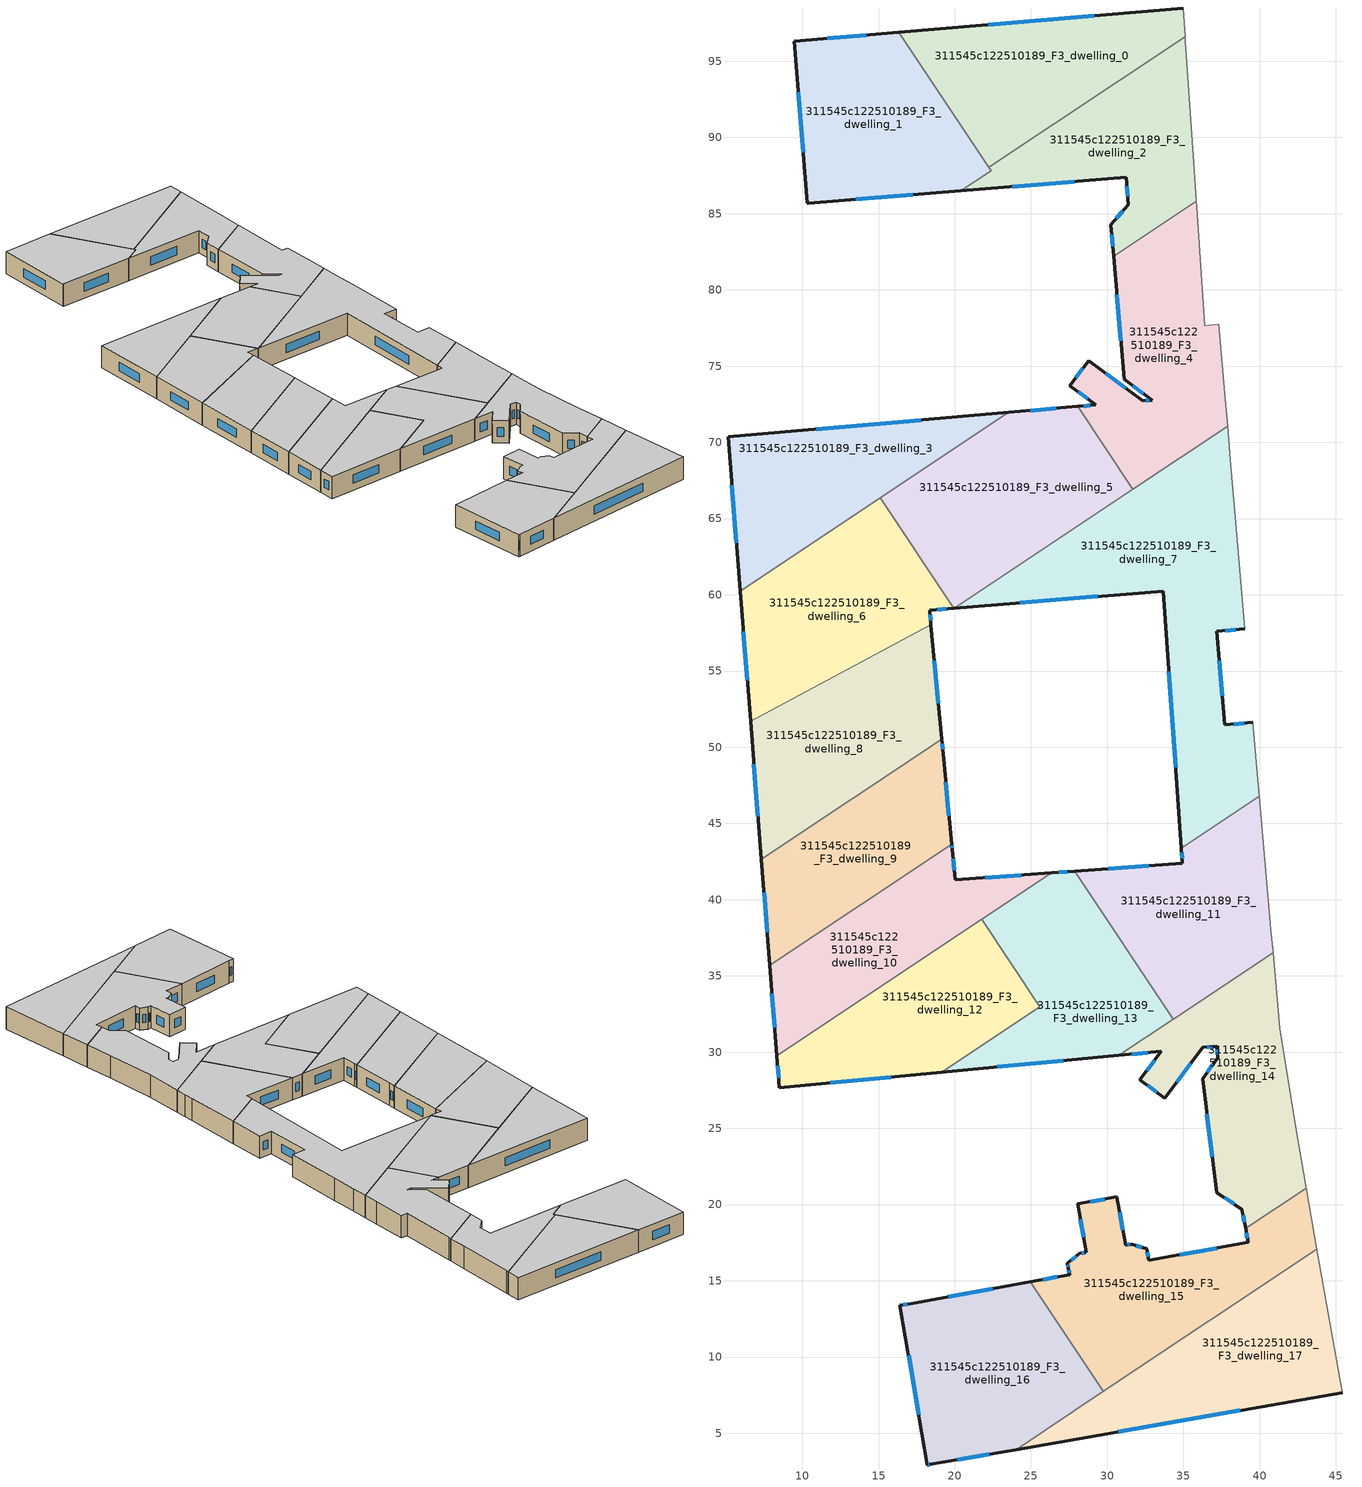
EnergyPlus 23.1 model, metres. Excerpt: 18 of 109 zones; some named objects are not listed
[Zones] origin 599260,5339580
311545c122510189_F3_dwelling_0
 floor to 311545c122510189_F2_dwelling_0 (EU_floor_Construction): 34.98,98.5 35.11,96.61 22.24,88.04 16.34,96.9 z9
 wall outside (EU_wall_Construction): 34.98,98.5 16.34,96.9 z9:12
 wall adiabatic (EU_wall_Construction): 35.11,96.61 34.98,98.5 z9:12
 wall to 311545c122510189_F3_dwelling_2 (EU_wall_Construction): 22.24,88.04 35.11,96.61 z9:12
 wall to 311545c122510189_F3_dwelling_1 (EU_wall_Construction): 16.34,96.9 22.24,88.04 z9:12
 window (EU_Window_Construction): 29.14,98 22.19,97.4 z9.94:11.06
 ceiling to 311545c122510189_F4_dwelling_0 (EU_floor_Construction): 35.11,96.61 34.98,98.5 16.34,96.9 22.24,88.04 z12
311545c122510189_F3_dwelling_1
 floor to 311545c122510189_F2_dwelling_1 (EU_floor_Construction): 16.34,96.9 22.38,87.83 20.38,86.5 10.38,85.69 10.32,85.69 9.47,96.31 z9
 wall outside (EU_wall_Construction): 16.34,96.9 9.47,96.31 10.32,85.69 10.38,85.69 20.38,86.5 z9:12
 wall to 311545c122510189_F3_dwelling_2 (EU_wall_Construction): 20.38,86.5 22.38,87.83 22.24,88.04 z9:12
 window (EU_Window_Construction): 13.52,85.95 17.24,86.25 / 9.74,92.98 10.05,89.02 / 14.19,96.72 11.63,96.5 z9.94:11.06
 ceiling to 311545c122510189_F4_dwelling_1 (EU_floor_Construction): 22.38,87.83 16.34,96.9 9.47,96.31 10.32,85.69 10.38,85.69 20.38,86.5 z12
311545c122510189_F3_dwelling_10
 floor to 311545c122510189_F2_dwelling_10 (EU_floor_Construction): 26.35,41.76 8.33,29.76 7.86,35.71 19.79,43.65 19.83,43.31 20.02,41.29 z9
 wall outside (EU_wall_Construction): 7.86,35.71 8.33,29.76 / 26.35,41.76 20.02,41.29 19.83,43.31 19.79,43.65 z9:12
 wall to 311545c122510189_F3_dwelling_9 (EU_wall_Construction): 19.79,43.65 7.86,35.71 z9:12
 wall to 311545c122510189_F3_dwelling_12 (EU_wall_Construction): 8.33,29.76 21.77,38.71 z9:12
 wall to 311545c122510189_F3_dwelling_13 (EU_wall_Construction): 21.77,38.71 26.35,41.76 z9:12
 window (EU_Window_Construction): 8.01,33.84 8.19,31.63 / 19.82,43.42 19.8,43.54 / 19.96,41.93 19.89,42.68 / 24.36,41.62 22,41.44 z9.94:11.06
 ceiling to 311545c122510189_F4_dwelling_10 (EU_floor_Construction): 26.35,41.76 20.02,41.29 19.83,43.31 19.79,43.65 7.86,35.71 8.33,29.76 z12
311545c122510189_F3_dwelling_11
 floor to 311545c122510189_F2_dwelling_11 (EU_floor_Construction): 39.97,46.79 40.62,39.21 40.74,38.02 40.88,36.53 34.33,32.16 27.86,41.88 34.94,42.4 34.87,43.39 z9
 wall outside (EU_wall_Construction): 34.87,43.39 34.94,42.4 27.86,41.88 z9:12
 wall to 311545c122510189_F3_dwelling_13 (EU_wall_Construction): 27.86,41.88 34.33,32.16 z9:12
 wall to 311545c122510189_F3_dwelling_7 (EU_wall_Construction): 39.97,46.79 34.87,43.39 z9:12
 wall adiabatic (EU_wall_Construction): 40.88,36.53 40.74,38.02 40.62,39.21 39.97,46.79 z9:12
 wall to 311545c122510189_F3_dwelling_14 (EU_wall_Construction): 34.33,32.16 40.88,36.53 z9:12
 window (EU_Window_Construction): 32.72,42.24 30.08,42.04 / 34.89,43.08 34.92,42.71 z9.94:11.06
 ceiling to 311545c122510189_F4_dwelling_11 (EU_floor_Construction): 40.88,36.53 40.74,38.02 40.62,39.21 39.97,46.79 34.87,43.39 34.94,42.4 27.86,41.88 34.33,32.16 z12
311545c122510189_F3_dwelling_12
 floor to 311545c122510189_F2_dwelling_12 (EU_floor_Construction): 21.77,38.71 25.59,32.98 19.14,28.68 8.5,27.68 8.33,29.76 z9
 wall outside (EU_wall_Construction): 8.33,29.76 8.5,27.68 19.14,28.68 z9:12
 wall to 311545c122510189_F3_dwelling_13 (EU_wall_Construction): 19.14,28.68 25.59,32.98 21.77,38.71 z9:12
 window (EU_Window_Construction): 11.83,27.99 15.8,28.37 / 8.38,29.11 8.45,28.33 z9.94:11.06
 ceiling to 311545c122510189_F4_dwelling_12 (EU_floor_Construction): 25.59,32.98 21.77,38.71 8.33,29.76 8.5,27.68 19.14,28.68 z12
311545c122510189_F3_dwelling_13
 floor to 311545c122510189_F2_dwelling_13 (EU_floor_Construction): 27.86,41.88 34.33,32.16 30.75,29.78 19.14,28.68 25.59,32.98 21.77,38.71 26.35,41.76 z9
 wall outside (EU_wall_Construction): 27.86,41.88 26.35,41.76 / 19.14,28.68 30.75,29.78 z9:12
 wall to 311545c122510189_F3_dwelling_14 (EU_wall_Construction): 30.75,29.78 34.33,32.16 z9:12
 window (EU_Window_Construction): 27.39,41.84 26.82,41.8 / 22.78,29.03 27.11,29.44 z9.94:11.06
 ceiling to 311545c122510189_F4_dwelling_13 (EU_floor_Construction): 34.33,32.16 27.86,41.88 26.35,41.76 21.77,38.71 25.59,32.98 19.14,28.68 30.75,29.78 z12
311545c122510189_F3_dwelling_14
 floor to 311545c122510189_F2_dwelling_14 (EU_floor_Construction): 40.88,36.53 41.32,31.55 42.39,24.87 43.06,21.09 39.07,18.43 38.84,19.7 37.18,20.78 36.25,28.26 37.25,29.62 37.2,30.39 36.28,30.31 33.77,26.98 32.15,28.2 33.54,30.05 30.75,29.78 z9
 wall outside (EU_wall_Construction): 30.75,29.78 33.54,30.05 32.15,28.2 33.77,26.98 36.28,30.31 37.2,30.39 37.25,29.62 36.25,28.26 37.18,20.78 38.84,19.7 39.07,18.43 z9:12
 wall adiabatic (EU_wall_Construction): 43.06,21.09 42.39,24.87 41.32,31.55 40.88,36.53 z9:12
 wall to 311545c122510189_F3_dwelling_15 (EU_wall_Construction): 39.07,18.43 43.06,21.09 z9:12
 window (EU_Window_Construction): 37.7,20.45 38.32,20.04 / 36.54,25.91 36.89,23.13 / 36.94,29.2 36.57,28.68 / 37.21,30.15 37.23,29.87 / 36.57,30.33 36.91,30.37 / 34.55,28.02 35.49,29.26 / 32.66,27.82 33.26,27.36 / 33.11,29.47 32.59,28.78 / 31.63,29.86 32.67,29.96 / 38.91,19.3 39,18.83 z9.94:11.06
 ceiling to 311545c122510189_F4_dwelling_14 (EU_floor_Construction): 43.06,21.09 42.39,24.87 41.32,31.55 40.88,36.53 30.75,29.78 33.54,30.05 32.15,28.2 33.77,26.98 36.28,30.31 37.2,30.39 37.25,29.62 36.25,28.26 37.18,20.78 38.84,19.7 39.07,18.43 z12
311545c122510189_F3_dwelling_15
 floor to 311545c122510189_F2_dwelling_15 (EU_floor_Construction): 43.06,21.09 43.76,17.08 29.74,7.74 24.95,14.93 27.54,15.4 27.46,15.83 27.4,16.15 28.21,16.8 28.64,16.88 28.07,20.04 30.64,20.5 31.21,17.34 31.6,17.41 32.59,17.09 32.72,16.34 39.24,17.52 39.07,18.43 z9
 wall outside (EU_wall_Construction): 39.07,18.43 39.24,17.52 32.72,16.34 32.59,17.09 31.6,17.41 31.21,17.34 30.64,20.5 28.07,20.04 28.64,16.88 28.21,16.8 27.4,16.15 27.46,15.83 27.54,15.4 24.95,14.93 z9:12
 wall adiabatic (EU_wall_Construction): 43.76,17.08 43.06,21.09 z9:12
 wall to 311545c122510189_F3_dwelling_16 (EU_wall_Construction): 24.95,14.93 29.74,7.74 z9:12
 wall to 311545c122510189_F3_dwelling_17 (EU_wall_Construction): 29.74,7.74 43.76,17.08 z9:12
 window (EU_Window_Construction): 27.96,16.6 27.65,16.36 / 28.5,16.85 28.35,16.82 / 28.25,19.05 28.46,17.87 / 29.83,20.36 28.87,20.18 / 31.03,18.33 30.82,19.51 / 31.48,17.38 31.33,17.36 / 32.28,17.19 31.91,17.31 / 32.68,16.57 32.63,16.86 / 37.2,17.15 34.76,16.71 / 39.13,18.15 39.19,17.81 / 26.73,15.25 25.76,15.07 / 27.48,15.7 27.51,15.53 / 27.41,16.05 27.44,15.93 z9.94:11.06
 ceiling to 311545c122510189_F4_dwelling_15 (EU_floor_Construction): 43.76,17.08 43.06,21.09 39.07,18.43 39.24,17.52 32.72,16.34 32.59,17.09 31.6,17.41 31.21,17.34 30.64,20.5 28.07,20.04 28.64,16.88 28.21,16.8 27.4,16.15 27.46,15.83 27.54,15.4 24.95,14.93 29.74,7.74 z12
311545c122510189_F3_dwelling_16
 floor to 311545c122510189_F2_dwelling_16 (EU_floor_Construction): 24.95,14.93 29.74,7.74 24.02,3.93 18.4,2.95 18.2,2.92 16.41,13.38 17.12,13.51 z9
 wall outside (EU_wall_Construction): 24.95,14.93 17.12,13.51 16.41,13.38 18.2,2.92 18.4,2.95 24.02,3.93 z9:12
 wall to 311545c122510189_F3_dwelling_17 (EU_wall_Construction): 24.02,3.93 29.74,7.74 z9:12
 window (EU_Window_Construction): 18.26,2.93 18.33,2.94 / 16.97,10.1 17.63,6.2 / 16.9,13.47 16.63,13.42 / 22.5,14.48 19.58,13.95 / 20.16,3.26 22.26,3.62 z9.94:11.06
 ceiling to 311545c122510189_F4_dwelling_16 (EU_floor_Construction): 29.74,7.74 24.95,14.93 17.12,13.51 16.41,13.38 18.2,2.92 18.4,2.95 24.02,3.93 z12
311545c122510189_F3_dwelling_17
 floor to 311545c122510189_F2_dwelling_17 (EU_floor_Construction): 43.76,17.08 45.41,7.7 45.43,7.67 24.02,3.93 z9
 wall outside (EU_wall_Construction): 24.02,3.93 45.43,7.67 z9:12
 wall adiabatic (EU_wall_Construction): 45.43,7.67 45.41,7.7 43.76,17.08 z9:12
 window (EU_Window_Construction): 30.73,5.1 38.72,6.5 z9.94:11.06
 ceiling to 311545c122510189_F4_dwelling_17 (EU_floor_Construction): 45.43,7.67 45.41,7.7 43.76,17.08 24.02,3.93 z12
311545c122510189_F3_dwelling_2
 floor to 311545c122510189_F2_dwelling_2 (EU_floor_Construction): 35.11,96.61 35.13,96.33 35.67,88.36 35.83,85.82 30.42,82.22 30.24,84.28 31.39,85.58 31.24,87.38 20.38,86.5 22.38,87.83 22.24,88.04 z9
 wall outside (EU_wall_Construction): 20.38,86.5 31.24,87.38 31.39,85.58 30.24,84.28 30.42,82.22 z9:12
 wall adiabatic (EU_wall_Construction): 35.83,85.82 35.67,88.36 35.13,96.33 35.11,96.61 z9:12
 wall to 311545c122510189_F3_dwelling_4 (EU_wall_Construction): 30.42,82.22 35.83,85.82 z9:12
 window (EU_Window_Construction): 30.3,83.63 30.37,82.86 / 31.03,85.17 30.6,84.69 / 31.29,86.82 31.34,86.14 / 23.78,86.78 27.83,87.1 z9.94:11.06
 ceiling to 311545c122510189_F4_dwelling_2 (EU_floor_Construction): 35.83,85.82 35.67,88.36 35.13,96.33 35.11,96.61 22.24,88.04 22.38,87.83 20.38,86.5 31.24,87.38 31.39,85.58 30.24,84.28 30.42,82.22 z12
311545c122510189_F3_dwelling_3
 floor to 311545c122510189_F2_dwelling_3 (EU_floor_Construction): 23.54,71.96 5.93,60.24 5.13,70.37 z9
 wall outside (EU_wall_Construction): 23.54,71.96 5.13,70.37 5.93,60.24 z9:12
 wall to 311545c122510189_F3_dwelling_6 (EU_wall_Construction): 5.93,60.24 15.12,66.35 z9:12
 wall to 311545c122510189_F3_dwelling_5 (EU_wall_Construction): 15.12,66.35 23.54,71.96 z9:12
 window (EU_Window_Construction): 5.38,67.2 5.68,63.41 / 17.77,71.46 10.9,70.87 z9.94:11.06
 ceiling to 311545c122510189_F4_dwelling_3 (EU_floor_Construction): 23.54,71.96 5.13,70.37 5.93,60.24 z12
311545c122510189_F3_dwelling_4
 floor to 311545c122510189_F2_dwelling_4 (EU_floor_Construction): 35.83,85.82 35.86,85.45 36.39,77.66 37.33,77.74 37.72,73.19 37.9,71.07 31.69,66.93 28.08,72.35 29.26,72.46 27.56,73.72 28.78,75.36 32.33,72.72 32.95,72.77 31.12,74.14 30.42,82.22 z9
 wall outside (EU_wall_Construction): 30.42,82.22 31.12,74.14 32.95,72.77 32.33,72.72 28.78,75.36 27.56,73.72 29.26,72.46 28.08,72.35 z9:12
 wall adiabatic (EU_wall_Construction): 37.9,71.07 37.72,73.19 37.33,77.74 36.39,77.66 35.86,85.45 35.83,85.82 z9:12
 wall to 311545c122510189_F3_dwelling_5 (EU_wall_Construction): 28.08,72.35 31.69,66.93 z9:12
 wall to 311545c122510189_F3_dwelling_7 (EU_wall_Construction): 31.69,66.93 37.9,71.07 z9:12
 window (EU_Window_Construction): 32.76,72.76 32.52,72.74 / 31.69,73.71 32.38,73.2 / 30.64,79.69 30.9,76.67 / 28.89,72.42 28.45,72.39 / 28.09,73.33 28.73,72.85 / 28.39,74.85 27.94,74.24 / 31.22,73.55 29.89,74.53 z9.94:11.06
 ceiling to 311545c122510189_F4_dwelling_4 (EU_floor_Construction): 37.9,71.07 37.72,73.19 37.33,77.74 36.39,77.66 35.86,85.45 35.83,85.82 30.42,82.22 31.12,74.14 32.95,72.77 32.33,72.72 28.78,75.36 27.56,73.72 29.26,72.46 28.08,72.35 31.69,66.93 z12
311545c122510189_F3_dwelling_5
 floor to 311545c122510189_F2_dwelling_5 (EU_floor_Construction): 28.08,72.35 31.69,66.93 19.96,59.12 19.93,59.12 15.12,66.35 23.54,71.96 z9
 wall outside (EU_wall_Construction): 19.93,59.12 19.96,59.12 / 28.08,72.35 23.54,71.96 z9:12
 wall to 311545c122510189_F3_dwelling_6 (EU_wall_Construction): 15.12,66.35 19.93,59.12 z9:12
 wall to 311545c122510189_F3_dwelling_7 (EU_wall_Construction): 19.96,59.12 31.69,66.93 z9:12
 window (EU_Window_Construction): 26.66,72.23 24.96,72.08 z9.94:11.06
 ceiling to 311545c122510189_F4_dwelling_5 (EU_floor_Construction): 31.69,66.93 28.08,72.35 23.54,71.96 15.12,66.35 19.93,59.12 19.96,59.12 z12
311545c122510189_F3_dwelling_6
 floor to 311545c122510189_F2_dwelling_6 (EU_floor_Construction): 15.12,66.35 19.93,59.12 18.35,58.99 18.44,58.04 6.6,51.71 5.93,60.24 z9
 wall outside (EU_wall_Construction): 18.44,58.04 18.35,58.99 19.93,59.12 / 5.93,60.24 6.6,51.71 z9:12
 wall to 311545c122510189_F3_dwelling_8 (EU_wall_Construction): 6.6,51.71 18.44,58.04 z9:12
 window (EU_Window_Construction): 18.85,59.03 19.44,59.08 / 18.41,58.34 18.38,58.69 / 6.14,57.56 6.39,54.39 z9.94:11.06
 ceiling to 311545c122510189_F4_dwelling_6 (EU_floor_Construction): 18.44,58.04 18.35,58.99 19.93,59.12 15.12,66.35 5.93,60.24 6.6,51.71 z12
311545c122510189_F3_dwelling_7
 floor to 311545c122510189_F2_dwelling_7 (EU_floor_Construction): 37.9,71.07 38.08,68.87 38.38,65.48 39.03,57.76 37.17,57.6 37.71,51.47 39.56,51.63 39.97,46.79 34.87,43.39 33.68,60.25 19.96,59.12 z9
 wall outside (EU_wall_Construction): 39.56,51.63 37.71,51.47 37.17,57.6 39.03,57.76 / 19.96,59.12 33.68,60.25 34.87,43.39 z9:12
 wall adiabatic (EU_wall_Construction): 39.97,46.79 39.56,51.63 / 39.03,57.76 38.38,65.48 38.08,68.87 37.9,71.07 z9:12
 window (EU_Window_Construction): 37.76,57.65 38.45,57.71 / 37.54,53.39 37.34,55.68 / 38.98,51.58 38.29,51.52 / 34.05,54.96 34.49,48.67 / 24.26,59.48 29.38,59.89 z9.94:11.06
 ceiling to 311545c122510189_F4_dwelling_7 (EU_floor_Construction): 39.97,46.79 39.56,51.63 37.71,51.47 37.17,57.6 39.03,57.76 38.38,65.48 38.08,68.87 37.9,71.07 19.96,59.12 33.68,60.25 34.87,43.39 z12
311545c122510189_F3_dwelling_8
 floor to 311545c122510189_F2_dwelling_8 (EU_floor_Construction): 18.44,58.04 19.15,50.53 7.32,42.64 6.6,51.71 z9
 wall outside (EU_wall_Construction): 19.15,50.53 18.44,58.04 / 6.6,51.71 7.32,42.64 z9:12
 wall to 311545c122510189_F3_dwelling_9 (EU_wall_Construction): 7.32,42.64 19.15,50.53 z9:12
 window (EU_Window_Construction): 18.93,52.88 18.66,55.69 / 6.83,48.87 7.09,45.49 z9.94:11.06
 ceiling to 311545c122510189_F4_dwelling_8 (EU_floor_Construction): 19.15,50.53 18.44,58.04 6.6,51.71 7.32,42.64 z12
311545c122510189_F3_dwelling_9
 floor to 311545c122510189_F2_dwelling_9 (EU_floor_Construction): 19.15,50.53 19.23,49.57 19.79,43.65 7.86,35.71 7.32,42.64 z9
 wall outside (EU_wall_Construction): 19.79,43.65 19.23,49.57 19.15,50.53 / 7.32,42.64 7.86,35.71 z9:12
 window (EU_Window_Construction): 19.21,49.87 19.18,50.23 / 19.62,45.51 19.41,47.71 / 7.49,40.47 7.69,37.88 z9.94:11.06
 ceiling to 311545c122510189_F4_dwelling_9 (EU_floor_Construction): 19.79,43.65 19.23,49.57 19.15,50.53 7.32,42.64 7.86,35.71 z12
[Building]
EU S2 Campaign: North Axis=0; Terrain=City; Solar Distribution=FullExterior
[Site:Location]
Vienna: Latitude=48; Longitude=16.5; Time Zone=1; Elevation=183
[SizingPeriod:WeatherFileDays]
AnnualSizingPeriod: Begin Month=1; Begin Day of Month=1; End Month=12; End Day of Month=31; Day of Week for Start Day=Monday; Use Weather File Daylight Saving Period=No; Use Weather File Rain and Snow Indicators=No
[MATERIAL]
EU_InternalMass_Material: Roughness=MediumRough; Thickness=0.1; Conductivity=1; Density=1800; Specific Heat=900; Thermal Absorptance=0.9; Solar Absorptance=0.7; Visible Absorptance=0.7
[MATERIAL:NOMASS] Roughness=MediumRough; Thermal Absorptance=0.9; Solar Absorptance=0.7; Visible Absorptance=0.7
Name | Thermal Resistance
EU_wall_NoMass | 0.914258
EU_floor_NoMass | 1.09711
[WINDOWMATERIAL:SIMPLEGLAZINGSYSTEM]
EU_Window_SimpleGlazing: UFactor=2.09642; Solar Heat Gain Coefficient=0.65; Visible Transmittance=0.65
[CONSTRUCTION]
EU_wall_Construction: EU_wall_NoMass
EU_floor_Construction: EU_floor_NoMass
EU_Window_Construction: EU_Window_SimpleGlazing
EU_InternalMass_Construction: EU_InternalMass_Material
[ZONE] Type=1; Multiplier=1; Ceiling Height=autocalculate; Floor Area=autocalculate; Part of Total Floor Area=Yes
Name | Volume
311545c122510189_F3_dwelling_0 | 299.782
311545c122510189_F3_dwelling_1 | 311.32
311545c122510189_F3_dwelling_10 | 258.295
311545c122510189_F3_dwelling_11 | 295.925
311545c122510189_F3_dwelling_12 | 280.53
311545c122510189_F3_dwelling_13 | 295.909
311545c122510189_F3_dwelling_14 | 290.134
311545c122510189_F3_dwelling_15 | 321.895
311545c122510189_F3_dwelling_16 | 321.857
311545c122510189_F3_dwelling_17 | 311.333
311545c122510189_F3_dwelling_2 | 260.958
311545c122510189_F3_dwelling_3 | 281.851
311545c122510189_F3_dwelling_4 | 320.472
311545c122510189_F3_dwelling_5 | 355.345
311545c122510189_F3_dwelling_6 | 324.413
311545c122510189_F3_dwelling_7 | 503.528
311545c122510189_F3_dwelling_8 | 309.697
311545c122510189_F3_dwelling_9 | 260.325
[INTERNALMASS] Construction=EU_InternalMass_Construction
Name | Zone or ZoneList | Surface Area
311545c122510189_F3_dwelling_0_EU_InternalMass | 311545c122510189_F3_dwelling_0 | 99.9228
311545c122510189_F3_dwelling_1_EU_InternalMass | 311545c122510189_F3_dwelling_1 | 103.773
311545c122510189_F3_dwelling_2_EU_InternalMass | 311545c122510189_F3_dwelling_2 | 86.988
311545c122510189_F3_dwelling_3_EU_InternalMass | 311545c122510189_F3_dwelling_3 | 93.9516
311545c122510189_F3_dwelling_4_EU_InternalMass | 311545c122510189_F3_dwelling_4 | 106.824
311545c122510189_F3_dwelling_5_EU_InternalMass | 311545c122510189_F3_dwelling_5 | 118.447
311545c122510189_F3_dwelling_6_EU_InternalMass | 311545c122510189_F3_dwelling_6 | 108.129
311545c122510189_F3_dwelling_7_EU_InternalMass | 311545c122510189_F3_dwelling_7 | 167.845
311545c122510189_F3_dwelling_8_EU_InternalMass | 311545c122510189_F3_dwelling_8 | 103.227
311545c122510189_F3_dwelling_9_EU_InternalMass | 311545c122510189_F3_dwelling_9 | 86.7707
311545c122510189_F3_dwelling_10_EU_InternalMass | 311545c122510189_F3_dwelling_10 | 86.1005
311545c122510189_F3_dwelling_11_EU_InternalMass | 311545c122510189_F3_dwelling_11 | 98.6419
311545c122510189_F3_dwelling_12_EU_InternalMass | 311545c122510189_F3_dwelling_12 | 93.5087
311545c122510189_F3_dwelling_13_EU_InternalMass | 311545c122510189_F3_dwelling_13 | 98.6368
311545c122510189_F3_dwelling_14_EU_InternalMass | 311545c122510189_F3_dwelling_14 | 96.712
311545c122510189_F3_dwelling_15_EU_InternalMass | 311545c122510189_F3_dwelling_15 | 107.296
311545c122510189_F3_dwelling_16_EU_InternalMass | 311545c122510189_F3_dwelling_16 | 107.286
311545c122510189_F3_dwelling_17_EU_InternalMass | 311545c122510189_F3_dwelling_17 | 103.778
[OTHEREQUIPMENT] Fuel Type=Electricity; Design Level Calculation Method=Watts/Area; Power per Zone Floor Area=1; Fraction Latent=0; Fraction Radiant=0; Fraction Lost=0; Carbon Dioxide Generation Rate=0; EndUse Subcategory=EU_Step8_InternalGains
Name | Zone or ZoneList or Space or SpaceList | Schedule
EU_Step8_InternalGain_311545c122510189_F3_dwelling_0_f000 | 311545c122510189_F3_dwelling_0 | EU_Step8_GainSchedule_311545c122510189_F3_dwelling_0_f000
EU_Step8_InternalGain_311545c122510189_F3_dwelling_1_f000 | 311545c122510189_F3_dwelling_1 | EU_Step8_GainSchedule_311545c122510189_F3_dwelling_1_f000
EU_Step8_InternalGain_311545c122510189_F3_dwelling_2_f000 | 311545c122510189_F3_dwelling_2 | EU_Step8_GainSchedule_311545c122510189_F3_dwelling_2_f000
EU_Step8_InternalGain_311545c122510189_F3_dwelling_3_f000 | 311545c122510189_F3_dwelling_3 | EU_Step8_GainSchedule_311545c122510189_F3_dwelling_3_f000
EU_Step8_InternalGain_311545c122510189_F3_dwelling_4_f000 | 311545c122510189_F3_dwelling_4 | EU_Step8_GainSchedule_311545c122510189_F3_dwelling_4_f000
EU_Step8_InternalGain_311545c122510189_F3_dwelling_5_f000 | 311545c122510189_F3_dwelling_5 | EU_Step8_GainSchedule_311545c122510189_F3_dwelling_5_f000
EU_Step8_InternalGain_311545c122510189_F3_dwelling_6_f000 | 311545c122510189_F3_dwelling_6 | EU_Step8_GainSchedule_311545c122510189_F3_dwelling_6_f000
EU_Step8_InternalGain_311545c122510189_F3_dwelling_7_f000 | 311545c122510189_F3_dwelling_7 | EU_Step8_GainSchedule_311545c122510189_F3_dwelling_7_f000
EU_Step8_InternalGain_311545c122510189_F3_dwelling_8_f000 | 311545c122510189_F3_dwelling_8 | EU_Step8_GainSchedule_311545c122510189_F3_dwelling_8_f000
EU_Step8_InternalGain_311545c122510189_F3_dwelling_9_f000 | 311545c122510189_F3_dwelling_9 | EU_Step8_GainSchedule_311545c122510189_F3_dwelling_9_f000
EU_Step8_InternalGain_311545c122510189_F3_dwelling_10_f000 | 311545c122510189_F3_dwelling_10 | EU_Step8_GainSchedule_311545c122510189_F3_dwelling_10_f000
EU_Step8_InternalGain_311545c122510189_F3_dwelling_11_f000 | 311545c122510189_F3_dwelling_11 | EU_Step8_GainSchedule_311545c122510189_F3_dwelling_11_f000
EU_Step8_InternalGain_311545c122510189_F3_dwelling_12_f000 | 311545c122510189_F3_dwelling_12 | EU_Step8_GainSchedule_311545c122510189_F3_dwelling_12_f000
EU_Step8_InternalGain_311545c122510189_F3_dwelling_13_f000 | 311545c122510189_F3_dwelling_13 | EU_Step8_GainSchedule_311545c122510189_F3_dwelling_13_f000
EU_Step8_InternalGain_311545c122510189_F3_dwelling_14_f000 | 311545c122510189_F3_dwelling_14 | EU_Step8_GainSchedule_311545c122510189_F3_dwelling_14_f000
EU_Step8_InternalGain_311545c122510189_F3_dwelling_15_f000 | 311545c122510189_F3_dwelling_15 | EU_Step8_GainSchedule_311545c122510189_F3_dwelling_15_f000
EU_Step8_InternalGain_311545c122510189_F3_dwelling_16_f000 | 311545c122510189_F3_dwelling_16 | EU_Step8_GainSchedule_311545c122510189_F3_dwelling_16_f000
EU_Step8_InternalGain_311545c122510189_F3_dwelling_17_f000 | 311545c122510189_F3_dwelling_17 | EU_Step8_GainSchedule_311545c122510189_F3_dwelling_17_f000
[ZONEVENTILATION:DESIGNFLOWRATE] Schedule=EU_AlwaysOn; Design Flow Rate Calculation Method=AirChanges/Hour; Air Changes per Hour=0.546891; Ventilation Type=Natural; Fan Pressure Rise=0; Fan Total Efficiency=1; Constant Term Coefficient=1; Temperature Term Coefficient=0; Velocity Term Coefficient=0; Velocity Squared Term Coefficient=0; Minimum Indoor Temperature=-100; Maximum Indoor Temperature=100; Delta Temperature=-100; Minimum Outdoor Temperature=-100; Maximum Outdoor Temperature=100; Maximum Wind Speed=40
Name | Zone or ZoneList or Space or SpaceList
EU_ConstantAir_311545c122510189_F3_dwelling_0 | 311545c122510189_F3_dwelling_0
EU_ConstantAir_311545c122510189_F3_dwelling_1 | 311545c122510189_F3_dwelling_1
EU_ConstantAir_311545c122510189_F3_dwelling_2 | 311545c122510189_F3_dwelling_2
EU_ConstantAir_311545c122510189_F3_dwelling_3 | 311545c122510189_F3_dwelling_3
EU_ConstantAir_311545c122510189_F3_dwelling_4 | 311545c122510189_F3_dwelling_4
EU_ConstantAir_311545c122510189_F3_dwelling_5 | 311545c122510189_F3_dwelling_5
EU_ConstantAir_311545c122510189_F3_dwelling_6 | 311545c122510189_F3_dwelling_6
EU_ConstantAir_311545c122510189_F3_dwelling_7 | 311545c122510189_F3_dwelling_7
EU_ConstantAir_311545c122510189_F3_dwelling_8 | 311545c122510189_F3_dwelling_8
EU_ConstantAir_311545c122510189_F3_dwelling_9 | 311545c122510189_F3_dwelling_9
EU_ConstantAir_311545c122510189_F3_dwelling_10 | 311545c122510189_F3_dwelling_10
EU_ConstantAir_311545c122510189_F3_dwelling_11 | 311545c122510189_F3_dwelling_11
EU_ConstantAir_311545c122510189_F3_dwelling_12 | 311545c122510189_F3_dwelling_12
EU_ConstantAir_311545c122510189_F3_dwelling_13 | 311545c122510189_F3_dwelling_13
EU_ConstantAir_311545c122510189_F3_dwelling_14 | 311545c122510189_F3_dwelling_14
EU_ConstantAir_311545c122510189_F3_dwelling_15 | 311545c122510189_F3_dwelling_15
EU_ConstantAir_311545c122510189_F3_dwelling_16 | 311545c122510189_F3_dwelling_16
EU_ConstantAir_311545c122510189_F3_dwelling_17 | 311545c122510189_F3_dwelling_17
[HVACTEMPLATE:ZONE:IDEALLOADSAIRSYSTEM] System Availability Schedule=EU_AlwaysOn; Maximum Heating Supply Air Temperature=50; Minimum Cooling Supply Air Temperature=13; Maximum Heating Supply Air Humidity Ratio=0.0156; Minimum Cooling Supply Air Humidity Ratio=0.0077; Heating Limit=NoLimit; Cooling Limit=NoLimit; Heating Availability Schedule=EU_AlwaysOn; Cooling Availability Schedule=EU_CoolingOff; Dehumidification Control Type=ConstantSensibleHeatRatio; Cooling Sensible Heat Ratio=0.7; Dehumidification Setpoint=60; Humidification Control Type=None; Humidification Setpoint=30; Outdoor Air Method=None; Outdoor Air Flow Rate per Person=0.00944; Outdoor Air Flow Rate per Zone Floor Area=0; Outdoor Air Flow Rate per Zone=0; Demand Controlled Ventilation Type=None; Outdoor Air Economizer Type=NoEconomizer; Heat Recovery Type=None; Sensible Heat Recovery Effectiveness=0.7; Latent Heat Recovery Effectiveness=0.65
Name | Template Thermostat
311545c122510189_F3_dwelling_0 | EU_HeatOnly_311545c122510189_F3_dwelling_0
311545c122510189_F3_dwelling_1 | EU_HeatOnly_311545c122510189_F3_dwelling_1
311545c122510189_F3_dwelling_2 | EU_HeatOnly_311545c122510189_F3_dwelling_2
311545c122510189_F3_dwelling_3 | EU_HeatOnly_311545c122510189_F3_dwelling_3
311545c122510189_F3_dwelling_4 | EU_HeatOnly_311545c122510189_F3_dwelling_4
311545c122510189_F3_dwelling_5 | EU_HeatOnly_311545c122510189_F3_dwelling_5
311545c122510189_F3_dwelling_6 | EU_HeatOnly_311545c122510189_F3_dwelling_6
311545c122510189_F3_dwelling_7 | EU_HeatOnly_311545c122510189_F3_dwelling_7
311545c122510189_F3_dwelling_8 | EU_HeatOnly_311545c122510189_F3_dwelling_8
311545c122510189_F3_dwelling_9 | EU_HeatOnly_311545c122510189_F3_dwelling_9
311545c122510189_F3_dwelling_10 | EU_HeatOnly_311545c122510189_F3_dwelling_10
311545c122510189_F3_dwelling_11 | EU_HeatOnly_311545c122510189_F3_dwelling_11
311545c122510189_F3_dwelling_12 | EU_HeatOnly_311545c122510189_F3_dwelling_12
311545c122510189_F3_dwelling_13 | EU_HeatOnly_311545c122510189_F3_dwelling_13
311545c122510189_F3_dwelling_14 | EU_HeatOnly_311545c122510189_F3_dwelling_14
311545c122510189_F3_dwelling_15 | EU_HeatOnly_311545c122510189_F3_dwelling_15
311545c122510189_F3_dwelling_16 | EU_HeatOnly_311545c122510189_F3_dwelling_16
311545c122510189_F3_dwelling_17 | EU_HeatOnly_311545c122510189_F3_dwelling_17
[SIZING:ZONE] Zone Cooling Design Supply Air Temperature Input Method=SupplyAirTemperature; Zone Cooling Design Supply Air Temperature=13; Zone Heating Design Supply Air Temperature Input Method=SupplyAirTemperature; Zone Heating Design Supply Air Temperature=50; Zone Cooling Design Supply Air Humidity Ratio=0.008; Zone Heating Design Supply Air Humidity Ratio=0.008; Cooling Design Air Flow Method=DesignDay; Cooling Design Air Flow Rate=0; Cooling Minimum Air Flow per Zone Floor Area=0.000762; Cooling Minimum Air Flow=0; Cooling Minimum Air Flow Fraction=0.2; Heating Design Air Flow Method=DesignDay; Heating Design Air Flow Rate=0; Heating Maximum Air Flow per Zone Floor Area=0.002032; Heating Maximum Air Flow=0.141576; Heating Maximum Air Flow Fraction=0.3; Account for Dedicated Outdoor Air System=No; Dedicated Outdoor Air System Control Strategy=NeutralSupplyAir; Dedicated Outdoor Air Low Setpoint Temperature for Design=autosize; Dedicated Outdoor Air High Setpoint Temperature for Design=autosize; Zone Load Sizing Method=Sensible Load Only No Latent Load; Zone Latent Cooling Design Supply Air Humidity Ratio Input Method=HumidityRatioDifference; Zone Cooling Design Supply Air Humidity Ratio Difference=0.005; Zone Latent Heating Design Supply Air Humidity Ratio Input Method=HumidityRatioDifference; Zone Humidification Design Supply Air Humidity Ratio Difference=0.005
311545c122510189_F3_dwelling_0; 311545c122510189_F3_dwelling_1; 311545c122510189_F3_dwelling_2; 311545c122510189_F3_dwelling_3; 311545c122510189_F3_dwelling_4; 311545c122510189_F3_dwelling_5; 311545c122510189_F3_dwelling_6; 311545c122510189_F3_dwelling_7; 311545c122510189_F3_dwelling_8; 311545c122510189_F3_dwelling_9; 311545c122510189_F3_dwelling_10; 311545c122510189_F3_dwelling_11; 311545c122510189_F3_dwelling_12; 311545c122510189_F3_dwelling_13; 311545c122510189_F3_dwelling_14; 311545c122510189_F3_dwelling_15; 311545c122510189_F3_dwelling_16; 311545c122510189_F3_dwelling_17
[SCHEDULE:CONSTANT]
Name | Hourly Value
EU_AlwaysOn | 1
EU_CoolingOff | 0
[SCHEDULE:FILE] Column Number=1; Rows to Skip at Top=0; Number of Hours of Data=8760; Column Separator=Comma; Interpolate to Timestep=No; Minutes per Item=60; Adjust Schedule for Daylight Savings=Yes
Name | File
EU_Step8_GainSchedule_311545c122510189_F3_dwelling_0_f000 | ../../schedules/311545c122510189/311545c122510189_F3_dwelling_0_f000_gain.csv
EU_Step8_GainSchedule_311545c122510189_F3_dwelling_1_f000 | ../../schedules/311545c122510189/311545c122510189_F3_dwelling_1_f000_gain.csv
EU_Step8_GainSchedule_311545c122510189_F3_dwelling_2_f000 | ../../schedules/311545c122510189/311545c122510189_F3_dwelling_2_f000_gain.csv
EU_Step8_GainSchedule_311545c122510189_F3_dwelling_3_f000 | ../../schedules/311545c122510189/311545c122510189_F3_dwelling_3_f000_gain.csv
EU_Step8_GainSchedule_311545c122510189_F3_dwelling_4_f000 | ../../schedules/311545c122510189/311545c122510189_F3_dwelling_4_f000_gain.csv
EU_Step8_GainSchedule_311545c122510189_F3_dwelling_5_f000 | ../../schedules/311545c122510189/311545c122510189_F3_dwelling_5_f000_gain.csv
EU_Step8_GainSchedule_311545c122510189_F3_dwelling_6_f000 | ../../schedules/311545c122510189/311545c122510189_F3_dwelling_6_f000_gain.csv
EU_Step8_GainSchedule_311545c122510189_F3_dwelling_7_f000 | ../../schedules/311545c122510189/311545c122510189_F3_dwelling_7_f000_gain.csv
EU_Step8_GainSchedule_311545c122510189_F3_dwelling_8_f000 | ../../schedules/311545c122510189/311545c122510189_F3_dwelling_8_f000_gain.csv
EU_Step8_GainSchedule_311545c122510189_F3_dwelling_9_f000 | ../../schedules/311545c122510189/311545c122510189_F3_dwelling_9_f000_gain.csv
EU_Step8_GainSchedule_311545c122510189_F3_dwelling_10_f000 | ../../schedules/311545c122510189/311545c122510189_F3_dwelling_10_f000_gain.csv
EU_Step8_GainSchedule_311545c122510189_F3_dwelling_11_f000 | ../../schedules/311545c122510189/311545c122510189_F3_dwelling_11_f000_gain.csv
EU_Step8_GainSchedule_311545c122510189_F3_dwelling_12_f000 | ../../schedules/311545c122510189/311545c122510189_F3_dwelling_12_f000_gain.csv
EU_Step8_GainSchedule_311545c122510189_F3_dwelling_13_f000 | ../../schedules/311545c122510189/311545c122510189_F3_dwelling_13_f000_gain.csv
EU_Step8_GainSchedule_311545c122510189_F3_dwelling_14_f000 | ../../schedules/311545c122510189/311545c122510189_F3_dwelling_14_f000_gain.csv
EU_Step8_GainSchedule_311545c122510189_F3_dwelling_15_f000 | ../../schedules/311545c122510189/311545c122510189_F3_dwelling_15_f000_gain.csv
EU_Step8_GainSchedule_311545c122510189_F3_dwelling_16_f000 | ../../schedules/311545c122510189/311545c122510189_F3_dwelling_16_f000_gain.csv
EU_Step8_GainSchedule_311545c122510189_F3_dwelling_17_f000 | ../../schedules/311545c122510189/311545c122510189_F3_dwelling_17_f000_gain.csv
